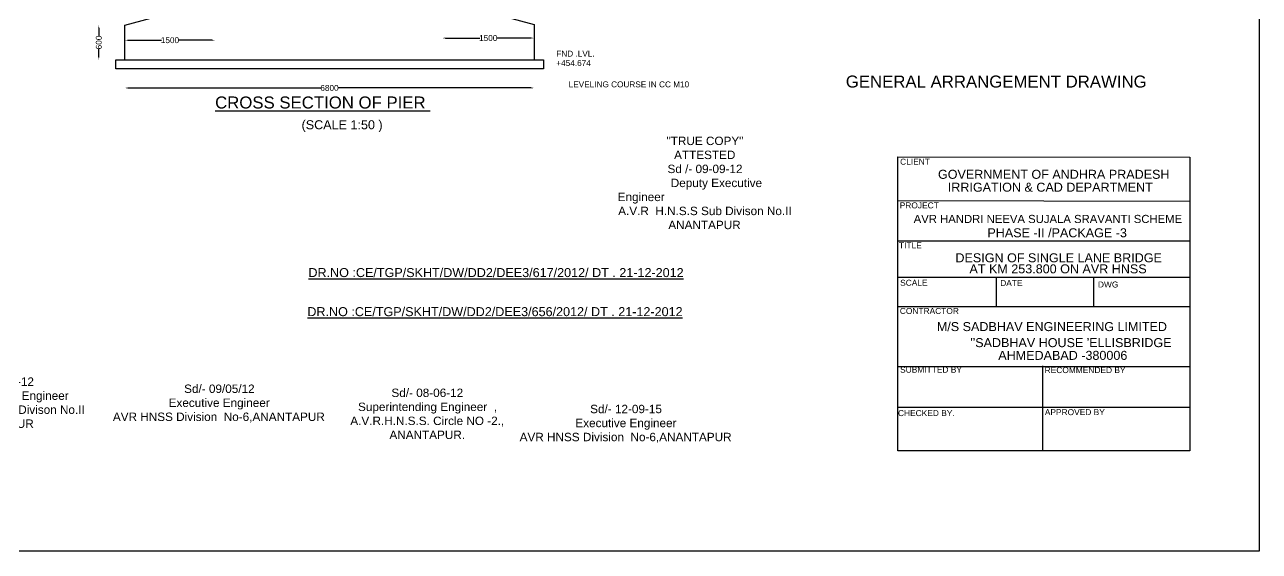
# Model space of a CAD drawing. Header units: millimetres. Extents: x 5124 to 9128952, y 2311 to 40631547.
# Drawn here: x 9108331 to 9128905, y 40606157 to 40614927 of the extents above; entities that cross this region are included whole.
import ezdxf

# ---------------------------------------------------------------- set-up
doc = ezdxf.new("R2010")
doc.units = ezdxf.units.MM
doc.header["$MEASUREMENT"] = 0
for name, color, linetype in [('DIMENSION', 7, 'Continuous'), ('DRAWING', 2, 'Continuous'), ('TEXT', 7, 'Continuous')]:
    doc.layers.add(name, color=color, linetype=linetype)
doc.styles.get("Standard").update_dxf_attribs({"font": 'arial.ttf', "height": 98})
doc.dimstyles.get("Standard").update_dxf_attribs({"dimtxt": 98, "dimasz": 50, "dimexe": 0.18, "dimexo": 0.0625, "dimgap": 0.09, "dimtad": 0, "dimdec": 0, "dimzin": 0, "dimdsep": 46, "dimtxsty": 'Standard', "dimcen": 0.09, "dimse1": 1, "dimse2": 1, "dimadec": 0, "dimazin": 0, "dimtfac": 1, "dimtdec": 0, "dimtofl": 0, "dimtmove": 0, "dimatfit": 3, "dimfxl": 1, "dimtolj": 1, "dimtzin": 0, "dimarcsym": 0})

# ---------------------------------------------------------------- blocks, each defined once
blk = doc.blocks.new('*D43')
at = {"layer": 'Defpoints', "color": 0, "transparency": 16777216}
for p in [(9110001, 40614410), (9116819, 40614410), (9116819, 40613874)]:
    blk.add_point(p, dxfattribs=at)
at = {"layer": 'DIMENSION', "color": 0, "lineweight": -2, "transparency": 16777216}
for p, q in [((9110051, 40613874), (9113264, 40613874)), ((9116769, 40613874), (9113557, 40613874))]:
    blk.add_line(p, q, dxfattribs=at)
at = {"layer": 'DIMENSION', "color": 0, "transparency": 16777216}
for points in [[(9110051, 40613882), (9110051, 40613865), (9110001, 40613874)], [(9116769, 40613882), (9116769, 40613865), (9116819, 40613874)]]:
    blk.add_solid(points, dxfattribs=at)
at = {"layer": 'DIMENSION', "color": 0, "transparency": 16777216, "insert": (9113410, 40613874), "char_height": 98, "attachment_point": 5}
blk.add_mtext('\\A1;6800', dxfattribs=at)
blk = doc.blocks.new('*D44')
at = {"layer": 'Defpoints', "color": 0, "transparency": 16777216}
for p in [(9109566, 40614921), (9110001, 40614921), (9110001, 40614340)]:
    blk.add_point(p, dxfattribs=at)
at = {"layer": 'DIMENSION', "color": 0, "lineweight": -2, "transparency": 16777216}
for p, q in [((9109566, 40614871), (9109566, 40614739)), ((9109566, 40614390), (9109566, 40614522))]:
    blk.add_line(p, q, dxfattribs=at)
at = {"layer": 'DIMENSION', "color": 0, "transparency": 16777216}
for points in [[(9109558, 40614871), (9109574, 40614871), (9109566, 40614921)], [(9109558, 40614390), (9109574, 40614390), (9109566, 40614340)]]:
    blk.add_solid(points, dxfattribs=at)
at = {"layer": 'DIMENSION', "color": 0, "transparency": 16777216, "insert": (9109566, 40614631), "char_height": 98, "attachment_point": 5, "rotation": 90}
blk.add_mtext('\\A1;600', dxfattribs=at)
blk = doc.blocks.new('*D45')
at = {"layer": 'Defpoints', "color": 0, "transparency": 16777216}
for p in [(9110001, 40614682), (9111504, 40614682), (9111504, 40614669)]:
    blk.add_point(p, dxfattribs=at)
at = {"layer": 'DIMENSION', "color": 0, "lineweight": -2, "transparency": 16777216}
for p, q in [((9110051, 40614669), (9110611, 40614669)), ((9111454, 40614669), (9110894, 40614669))]:
    blk.add_line(p, q, dxfattribs=at)
at = {"layer": 'DIMENSION', "color": 0, "transparency": 16777216}
for points in [[(9110051, 40614677), (9110051, 40614661), (9110001, 40614669)], [(9111454, 40614677), (9111454, 40614661), (9111504, 40614669)]]:
    blk.add_solid(points, dxfattribs=at)
at = {"layer": 'DIMENSION', "color": 0, "transparency": 16777216, "insert": (9110752, 40614669), "char_height": 98, "attachment_point": 5}
blk.add_mtext('\\A1;1500', dxfattribs=at)
blk = doc.blocks.new('*D46')
at = {"layer": 'Defpoints', "color": 0, "transparency": 16777216}
for p in [(9115291, 40614705), (9116819, 40614705), (9116819, 40614705)]:
    blk.add_point(p, dxfattribs=at)
at = {"layer": 'DIMENSION', "color": 0, "lineweight": -2, "transparency": 16777216}
for p, q in [((9115341, 40614705), (9115914, 40614705)), ((9116769, 40614705), (9116197, 40614705))]:
    blk.add_line(p, q, dxfattribs=at)
at = {"layer": 'DIMENSION', "color": 0, "transparency": 16777216}
for points in [[(9115341, 40614713), (9115341, 40614697), (9115291, 40614705)], [(9116769, 40614713), (9116769, 40614697), (9116819, 40614705)]]:
    blk.add_solid(points, dxfattribs=at)
at = {"layer": 'DIMENSION', "color": 0, "transparency": 16777216, "insert": (9116055, 40614705), "char_height": 98, "attachment_point": 5}
blk.add_mtext('\\A1;1500', dxfattribs=at)

msp = doc.modelspace()

# ---------------------------------------------------------------- linework, layer by layer
at = {"layer": 'DIMENSION'}
msp.add_lwpolyline([(9128905.2, 40606157.2), (9093496.1, 40606157.2), (9093496.1, 40631547.1), (9128905.2, 40631547.1)], close=True, dxfattribs=at)
at = {"layer": 'DRAWING', "color": 0}
msp.add_lwpolyline([(9110001.1, 40614340.4), (9110001.1, 40614921.3), (9111506.5, 40615322.3), (9111476, 40623850.1), (9115269.2, 40623871.3), (9115308.9, 40615341.9), (9116819.2, 40614933.6), (9116819.2, 40614340.4)], dxfattribs=at)
msp.add_lwpolyline([(9109847.4, 40614340.4), (9116974.1, 40614340.4), (9116974.1, 40614190.4), (9109847.4, 40614190.4)], close=True, dxfattribs=at)
at = {"layer": 'TEXT', "color": 0}
msp.add_lwpolyline([(9127749.8, 40607831.7), (9122884, 40607831.7), (9122884, 40612726.5), (9127749.8, 40612723.1)], close=True, dxfattribs=at)
for points in [[(9122884, 40611998.9), (9127749.8, 40611990.2)], [(9122884, 40611328.7), (9127749.8, 40611328.7)], [(9122884, 40610720.8), (9127749.8, 40610720.8)], [(9124523.9, 40610225.2), (9124523.9, 40610727.1)], [(9126148.6, 40610235.6), (9126148.6, 40610726.7)], [(9122884, 40610235.6), (9127749.8, 40610235.6)], [(9122884, 40609234.8), (9127749.8, 40609234.8)], [(9125297.4, 40607829.9), (9125297.4, 40609246.4)], [(9122884, 40608560), (9127749.8, 40608560)]]:
    msp.add_lwpolyline(points, dxfattribs=at)

# ---------------------------------------------------------------- texts
at = {"layer": 'DIMENSION', "color": 0}
for s, height, p in [('FND .LVL.', 98, (9117190.3, 40614396.8)), ('+454.674', 98, (9117190.3, 40614239.4)), ('GENERAL ARRANGEMENT DRAWING ', 200, (9122014.3, 40613880.6)), ('LEVELING COURSE IN CC M10', 98, (9117395.9, 40613884.7)), ('%%UCROSS SECTION OF PIER ', 200, (9111504, 40613531.9)), ('(SCALE 1:50 )', 150, (9112944.9, 40613186.1))]:
    msp.add_text(s, height=height, dxfattribs=at).set_placement(p)
at = {"layer": 'TEXT', "color": 0}
for s, height, p in [('CLIENT ', 99.84, (9122919.7, 40612595.8)), ('GOVERNMENT OF ANDHRA PRADESH ', 149.753, (9123550.2, 40612361)), ('IRRIGATION & CAD DEPARTMENT ', 149.753, (9123714, 40612146)), ('PROJECT ', 99.84, (9122913, 40611868)), ('AVR HANDRI NEEVA SUJALA SRAVANTI SCHEME ', 135, (9123145.6, 40611624.8)), ('PHASE -II /PACKAGE -3', 149.753, (9124374.1, 40611387.2)), ('TITLE ', 99.84, (9122900.5, 40611203.7)), ('DESIGN OF SINGLE LANE BRIDGE ', 149.753, (9123841.5, 40610970.6)), ('AT KM 253.800 ON AVR HNSS', 149.753, (9124074.8, 40610786.3)), ('%%UDR.NO :CE/TGP/SKHT/DW/DD2/DEE3/617/2012/ DT . 21-12-2012', 150, (9113059.1, 40610724.2)), ('SCALE ', 99.84, (9122920, 40610579.9)), ('DATE ', 99.84, (9124587.6, 40610575)), ('DWG', 99.84, (9126216.2, 40610550.7)), ('%%UDR.NO :CE/TGP/SKHT/DW/DD2/DEE3/656/2012/ DT . 21-12-2012', 150, (9113041.5, 40610073.4)), ('CONTRACTOR', 99.84, (9122915, 40610110.4)), ('M/S SADBHAV ENGINEERING LIMITED ', 149.753, (9123531.6, 40609824.7)), ("''SADBHAV HOUSE 'ELLISBRIDGE ", 149.753, (9124091.2, 40609557.5)), ('AHMEDABAD -380006', 149.753, (9124555.3, 40609345.6)), ('SUBMITTED BY ', 99.835, (9122919.1, 40609131.5)), ('RECOMMENDED BY', 99.835, (9125328.1, 40609124.8)), ('CHECKED BY.', 99.835, (9122884, 40608408.7)), ('APPROVED BY ', 99.835, (9125331.3, 40608424.6))]:
    msp.add_text(s, height=height, dxfattribs=at).set_placement(p)
at = {"layer": 'TEXT', "color": 0, "char_height": 140, "attachment_point": 1}
for s, insert, width in [('\\A1;\\pi814.75;"TRUE COPY" \\P\\pi940.09;ATTESTED  \\P\\pi830.03;{\\C256;Sd /- 09-09-12\\P\\pi237.51; }Deputy Executive Engineer  \\P\\pi8.7928;A.V.R  H.N.S.S Sub Divison No.II \\P\\pi843.73;ANANTAPUR ', (9118213, 40613063), 2891.215), ('\\pi857.2;Sd/- 05-05-12\\P\\pi272.22;Deputy Executive Engineer  \\P\\pi8.7928;A.V.R  H.N.S.S Sub Divison No.II \\P\\pi843.73;ANANTAPUR ', (9106432.4, 40609052.6), 2891.215), ('\\pi1187.9;Sd/- 09/05/12\\P\\pi929.32;Executive Engineer\\P\\pi0.7;AVR HNSS Division  No-6,ANANTAPUR ', (9109800.3, 40608934.3), 3531.004), ('\\pi685.95;Sd/- 08-06-12\\P\\pi129.43;Superintending Engineer  , \\P\\pi0.7;A.V.R.H.N.S.S. Circle NO -2., \\P\\pi652.57;ANANTAPUR.', (9113756.7, 40608866.7), 2548.712), ('\\pi1175.9;Sd/- 12-09-15\\P\\pi929.32;Executive Engineer\\P\\pi0.7;AVR HNSS Division  No-6,ANANTAPUR ', (9116578.4, 40608597.3), 3531.004)]:
    msp.add_mtext(s, dxfattribs=dict(at, insert=insert, width=width))

# ---------------------------------------------------------------- dimensions: what is measured, and where the dimension line sits
at = {"layer": 'DIMENSION', "color": 0}
dim = msp.add_linear_dim(base=(9109566.1, 40614921.3), p1=(9110001.1, 40614340.4), p2=(9110001.1, 40614921.3), angle=90, text='600', dimstyle='Standard', dxfattribs=at)
dim.commit()
dim.dimension.update_dxf_attribs({"geometry": '*D44', "text_midpoint": (9109566.1, 40614630.8)})
for base, p1, p2, text, picture, middle in [((9111503.6, 40614669.1), (9110001.1, 40614681.5), (9111503.6, 40614681.5), '1500', '*D45', (9110752.3, 40614669.1)), ((9116819.2, 40614705.2), (9115291.5, 40614705.2), (9116819.2, 40614705.2), '1500', '*D46', (9116055.3, 40614705.2)), ((9116819.2, 40613873.5), (9110001.1, 40614410.1), (9116819.2, 40614410.1), '6800', '*D43', (9113410.1, 40613873.5))]:
    dim = msp.add_linear_dim(base=base, p1=p1, p2=p2, text=text, dimstyle='Standard', dxfattribs=at)
    dim.commit()
    dim.dimension.update_dxf_attribs({"geometry": picture, "text_midpoint": middle})

doc.saveas('drawing.dxf')
